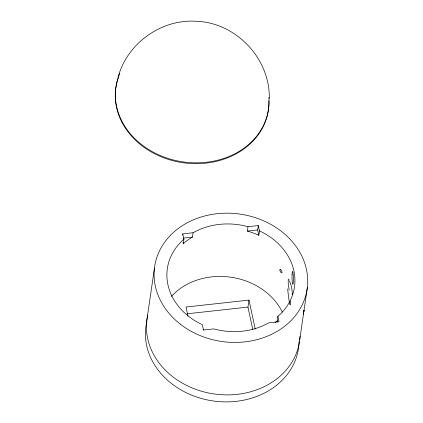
<?xml version="1.0" encoding="UTF-8"?>
<svg xmlns="http://www.w3.org/2000/svg" width="423" height="423" viewBox="0 0 423 423"><rect width="100%" height="100%" fill="white"/><g stroke="black" fill="none" stroke-linecap="round" stroke-linejoin="round"><path stroke-width="0.63" d="M299.706 339.918L307.362 287.444M303.994 310.641L304.031 310.35L303.851 311.265M146.797 320.623L154.453 268.15M182.583 235.13L182.762 233.882L193.1 232.745A64.222 53.615 8.3 0 1 248 226.707L258.337 225.57L259.489 230.91A64.222 53.615 8.3 0 1 277.9 316.372L279.053 321.713L268.716 322.849A64.222 53.615 8.3 0 1 213.816 328.888L203.479 330.025L202.326 324.679A64.222 53.615 8.3 0 1 183.915 239.222L182.762 233.882M193.1 232.745L192.46 237.123A64.222 53.615 8.3 0 0 183.275 243.6L183.915 239.222M259.489 230.91L258.85 235.288A64.222 53.615 8.3 0 0 247.36 231.085L248 226.707M258.85 235.288L257.697 229.948L258.337 225.57M252.817 329.623L247.968 307.098L248.988 300.103L186.009 307.029L187.949 316.039M277.52 321.935L277.261 320.75L277.9 316.372M303.984 310.699L303.317 314.284L303.836 311.349M118.001 77.531C126.884 43.574 161.163 18.903 196.177 21.266C236.008 22.498 270.286 58.697 269.261 98.575M183.418 238.117L192.46 237.123M247.36 231.085L257.697 229.948M186.955 313.808L247.968 307.098M248.988 300.103L255.228 329.062M183.022 242.411L183.275 243.6M300.013 336.232A77.071 64.338 8.3 0 1 214.551 394.019A77.071 64.338 8.3 0 1 147.759 315.019M299.05 341.377A77.071 64.338 8.3 0 1 214.255 401.115A77.071 64.338 8.3 0 1 146.881 321.401M171.431 296.428A64.222 53.615 8.3 0 1 230.662 277.171A64.222 53.615 8.3 0 1 282.326 312.116M290.315 301.165A12.738 0.793 84 0 1 289.565 303.201A12.738 0.793 84 0 1 287.698 288.904M289.21 290.157A12.738 1.962 77.8 0 1 289.253 279.259M289.242 280.729A12.738 3.358 83.4 0 1 292.441 294.466M292.193 293.604A12.738 0.693 -86.4 0 1 292.119 294.63M277.261 320.75A64.222 53.615 8.3 0 1 275.098 322.527M203.791 329.993A64.222 53.615 8.3 0 1 203.088 329.691M268.885 97.502A77.071 64.338 8.3 0 1 181.499 161.665A77.071 64.338 8.3 0 1 119.857 73.375M268.891 100.737A77.071 64.338 8.3 0 1 182.487 162.665A77.071 64.338 8.3 0 1 118.186 78.213M180.261 324.124A77.071 64.338 8.3 0 0 306.257 293.662A77.071 64.338 8.3 0 0 206.202 215.603A77.071 64.338 8.3 0 0 180.261 324.124M292.044 274.358A6.414 0.698 88.7 0 0 292.806 284.288A6.414 0.698 88.7 0 0 293.266 275.008A6.414 0.698 88.7 0 0 292.044 274.358M279.947 270.392A2.015 0.698 64.3 0 0 281.797 272.893A2.015 0.698 64.3 0 0 281.068 269.932A2.015 0.698 64.3 0 0 279.947 270.392"/></g></svg>
